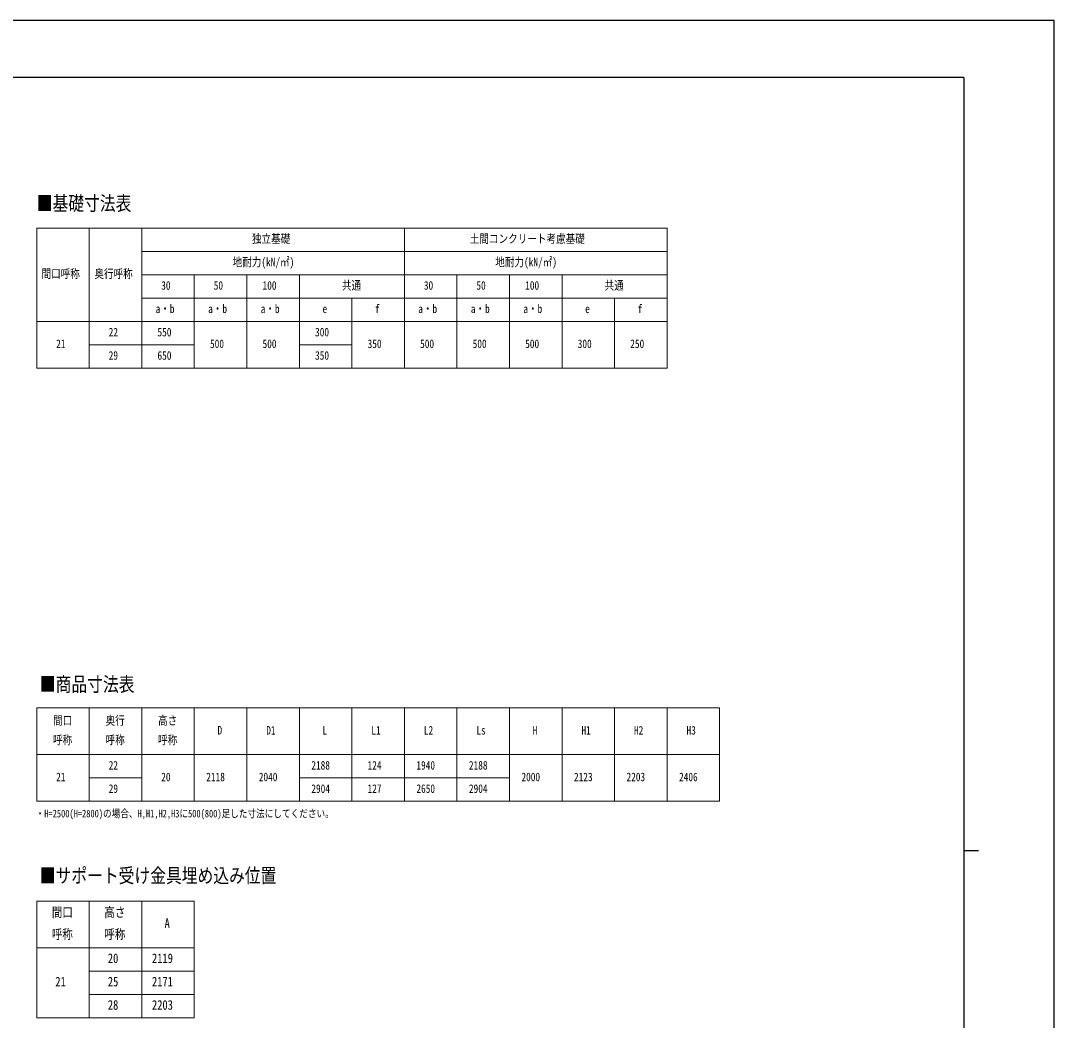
# Model space of a CAD drawing. Units: millimetres, scale not verified. Extents: x -10512 to 10512, y -7425 to 7425.
# Drawn here: x 1658 to 10512, y -1142 to 7425 of the extents above; entities that cross this region are included whole.
import ezdxf
from ezdxf.enums import TextEntityAlignment as Align

# ---------------------------------------------------------------- set-up
doc = ezdxf.new("R2010")
doc.units = ezdxf.units.MM
doc.header["$LTSCALE"] = 30
doc.layers.add('0-1_TABLE1', color=7, linetype='Continuous', lineweight=18)
doc.layers.add('0-2_USER1', color=3, linetype='Continuous')
doc.layers.add('0-7_YKK_ZWAK', color=7, linetype='Continuous')
doc.styles.add('ＭＳ ゴシック', font='')
doc.styles.get('ＭＳ ゴシック').set_extended_font_data('MS Gothic')

msp = doc.modelspace()

# ---------------------------------------------------------------- linework, layer by layer
at = {"layer": '0-1_TABLE1'}
for p, q in [((1795.29, 5647.24), (7195.29, 5647.24)), ((1795.29, 5647.24), (1795.29, 4447.24)), ((2245.29, 5647.24), (2245.29, 4447.24)), ((2695.29, 5647.24), (2695.29, 4447.24)), ((4945.29, 5647.24), (4945.29, 4447.24)), ((2695.29, 5447.24), (7195.29, 5447.24)), ((2695.29, 5247.24), (7195.29, 5247.24)), ((3145.29, 5247.24), (3145.29, 4447.24)), ((3595.29, 5247.24), (3595.29, 4447.24)), ((4045.29, 5247.24), (4045.29, 4447.24)), ((5395.29, 5247.24), (5395.29, 4447.24)), ((5845.29, 5247.24), (5845.29, 4447.24)), ((6295.29, 5247.24), (6295.29, 4447.24)), ((2695.29, 5047.24), (7195.29, 5047.24)), ((4495.29, 5047.24), (4495.29, 4447.24)), ((6745.29, 5047.24), (6745.29, 4447.24)), ((1795.29, 4847.24), (7195.29, 4847.24)), ((2245.29, 4647.24), (3145.29, 4647.24)), ((4045.29, 4647.24), (4495.29, 4647.24)), ((1795.29, 1534.91), (7645.29, 1534.91)), ((1795.29, 1534.91), (1795.29, 734.91)), ((2245.29, 1534.91), (2245.29, 734.91)), ((2695.29, 1534.91), (2695.29, 734.91)), ((3145.29, 1534.91), (3145.29, 734.91)), ((3595.29, 1534.91), (3595.29, 734.91)), ((4045.29, 1534.91), (4045.29, 734.91)), ((4495.29, 1534.91), (4495.29, 734.91)), ((4945.29, 1534.91), (4945.29, 734.91)), ((5395.29, 1534.91), (5395.29, 734.91)), ((5845.29, 1534.91), (5845.29, 734.91)), ((6295.29, 1534.91), (6295.29, 734.91)), ((6745.29, 1534.91), (6745.29, 734.91)), ((7195.29, 1534.91), (7195.29, 734.91)), ((7645.29, 1534.91), (7645.29, 734.91)), ((1795.29, 1134.91), (7645.29, 1134.91)), ((2245.29, 934.91), (2695.29, 934.91)), ((4045.29, 934.91), (5845.29, 934.91)), ((1795.29, 734.91), (7645.29, 734.91)), ((1795.29, -119.97), (3145.29, -119.97)), ((1795.29, -119.97), (1795.29, -1119.97)), ((2245.29, -119.97), (2245.29, -1119.97)), ((2695.29, -119.97), (2695.29, -1119.97)), ((3145.29, -119.97), (3145.29, -1119.97)), ((1795.29, -519.97), (3145.29, -519.97)), ((2245.29, -719.97), (3145.29, -719.97)), ((2245.29, -919.97), (3145.29, -919.97)), ((1795.29, -1119.97), (3145.29, -1119.97))]:
    msp.add_line(p, q, dxfattribs=at)
for points in [[(7195.29, 5647.24), (7195.29, 5247.24), (7195.29, 4447.24)], [(1795.29, 4447.24), (2245.29, 4447.24), (4945.29, 4447.24), (7195.29, 4447.24)]]:
    msp.add_lwpolyline(points, dxfattribs=at)
at = {"layer": '0-7_YKK_ZWAK'}
for p, q in [((9737.55, 6937.5), (-9762.45, 6937.5)), ((9737.55, 6937.5), (9737.55, -6312.5)), ((9737.55, 312.5), (9862.55, 312.5))]:
    msp.add_line(p, q, dxfattribs=at)
msp.add_lwpolyline([(-10512.5, -7425), (10512.5, -7425), (10512.5, 7425), (-10512.5, 7425)], close=True, dxfattribs=at)

# ---------------------------------------------------------------- texts
at = {"layer": '0-1_TABLE1', "style": 'ＭＳ ゴシック', "width": 0.8}
for s, height, p in [('独立基礎', 73.31, (3638.95, 5497.24)), ('土間コンクリート考慮基礎', 73.31, (5504.95, 5497.24)), ('地耐力(kN/㎡)', 73.31, (3473.62, 5297.24)), ('地耐力(kN/㎡)', 73.31, (5723.62, 5297.24)), ('間口呼称', 73.31, (1836.29, 5197.24)), ('奥行呼称', 73.31, (2288.95, 5197.24)), ('30', 73.31, (2861.62, 5097.24)), ('50', 73.31, (3311.62, 5097.24)), ('100', 73.31, (3729.62, 5097.24)), ('共通', 73.31, (4409.95, 5097.24)), ('30', 73.31, (5111.62, 5097.24)), ('50', 73.31, (5561.62, 5097.24)), ('100', 73.31, (5979.62, 5097.24)), ('共通', 73.31, (6659.95, 5097.24)), ('a・b', 73.31, (2813.62, 4897.24)), ('a・b', 73.31, (3263.62, 4897.24)), ('a・b', 73.31, (3713.62, 4897.24)), ('e', 73.31, (4243.62, 4897.24)), ('f', 73.31, (4693.62, 4897.24)), ('a・b', 73.31, (5063.62, 4897.24)), ('a・b', 73.31, (5513.62, 4897.24)), ('a・b', 73.31, (5963.62, 4897.24)), ('e', 73.31, (6493.62, 4897.24)), ('f', 73.31, (6943.62, 4897.24)), ('22', 73.31, (2411.62, 4697.24)), ('550', 73.31, (2829.62, 4697.24)), ('300', 73.31, (4179.62, 4697.24)), ('21', 73.31, (1961.62, 4597.24)), ('500', 73.31, (3279.62, 4597.24)), ('500', 73.31, (3729.62, 4597.24)), ('350', 73.31, (4629.62, 4597.24)), ('500', 73.31, (5079.62, 4597.24)), ('500', 73.31, (5529.62, 4597.24)), ('500', 73.31, (5979.62, 4597.24)), ('300', 73.31, (6429.62, 4597.24)), ('250', 73.31, (6879.62, 4597.24)), ('29', 73.31, (2411.62, 4497.24)), ('650', 73.31, (2829.62, 4497.24)), ('350', 73.31, (4179.62, 4497.24)), ('間口', 73.31, (1934.95, 1368.24)), ('奥行', 73.31, (2384.95, 1368.24)), ('高さ', 73.31, (2834.95, 1368.24)), ('D', 73.31, (3343.62, 1284.91)), ('D1', 73.31, (3761.62, 1284.91)), ('L', 73.31, (4243.62, 1284.91)), ('L1', 73.31, (4661.62, 1284.91)), ('L2', 73.31, (5111.62, 1284.91)), ('Ls', 73.31, (5561.62, 1284.91)), ('H', 73.31, (6043.62, 1284.91)), ('H1', 73.31, (6461.62, 1284.91)), ('H2', 73.31, (6911.62, 1284.91)), ('H3', 73.31, (7361.62, 1284.91)), ('呼称', 73.31, (1934.95, 1201.58)), ('呼称', 73.31, (2384.95, 1201.58)), ('呼称', 73.31, (2834.95, 1201.58)), ('22', 73.31, (2411.62, 984.91)), ('2188', 73.31, (4147.62, 984.91)), ('124', 73.31, (4629.62, 984.91)), ('1940', 73.31, (5047.62, 984.91)), ('2188', 73.31, (5497.62, 984.91)), ('21', 73.31, (1961.62, 884.91)), ('20', 73.31, (2861.62, 884.91)), ('2118', 73.31, (3247.62, 884.91)), ('2040', 73.31, (3697.62, 884.91)), ('2000', 73.31, (5947.62, 884.91)), ('2123', 73.31, (6397.62, 884.91)), ('2203', 73.31, (6847.62, 884.91)), ('2406', 73.31, (7297.62, 884.91)), ('29', 73.31, (2411.62, 784.91)), ('2904', 73.31, (4147.62, 784.91)), ('127', 73.31, (4629.62, 784.91)), ('2650', 73.31, (5047.62, 784.91)), ('2904', 73.31, (5497.62, 784.91)), ('間口', 82.48, (1924.29, -282.47)), ('高さ', 82.48, (2374.29, -282.47)), ('呼称', 82.48, (1924.29, -469.97)), ('呼称', 82.48, (2374.29, -469.97)), ('A', 82.48, (2890.29, -376.22)), ('20', 82.48, (2404.29, -676.22)), ('2119', 82.48, (2782.29, -676.22)), ('21', 82.48, (1954.29, -876.22)), ('25', 82.48, (2404.29, -876.22)), ('2171', 82.48, (2782.29, -876.22)), ('28', 82.48, (2404.29, -1076.22)), ('2203', 82.48, (2782.29, -1076.22))]:
    msp.add_text(s, height=height, dxfattribs=at).set_placement(p, align=Align.BOTTOM_LEFT)
at = {"layer": '0-2_USER1', "style": 'ＭＳ ゴシック', "width": 0.8}
for s, height, p in [('■基礎寸法表', 123.8, (1795.47, 5760.92)), ('■商品寸法表', 123.8, (1822.05, 1639.26)), ('・H=2500(H=2800)の場合、H,H1,H2,H3に500(800)足した寸法にしてください。', 65.98, (1786.43, 577.06)), ('■サポート受け金具埋め込み位置', 123.8, (1821.83, -0.57))]:
    msp.add_text(s, height=height, dxfattribs=at).set_placement(p, align=Align.BOTTOM_LEFT)

doc.saveas('drawing.dxf')
